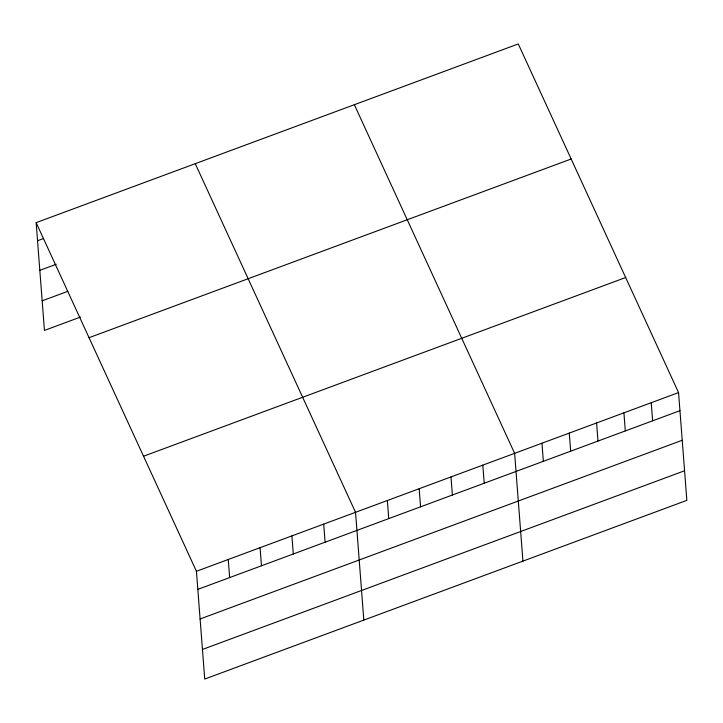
<?xml version="1.0" encoding="UTF-8"?>
<svg xmlns="http://www.w3.org/2000/svg" width="723" height="723" viewBox="0 0 723 723"><rect width="100%" height="100%" fill="white"/><g stroke="black" fill="none" stroke-linecap="round" stroke-linejoin="round"><path stroke-width="1.08" d="M36.15 222.648L518.274 43.949L678.554 392.58L686.85 500.352L204.726 679.051L196.43 571.278L36.15 222.648L44.446 330.42L80.37 317.099M37.542 240.741L43.705 238.463M39.819 270.339L56.24 264.247M42.169 300.822L67.826 291.315M89.046 337.695L571.17 158.997M143.543 456.231L625.666 277.533M196.43 571.278L678.554 392.58M197.822 589.372L679.954 410.682M200.099 618.969L682.223 440.271M202.449 649.453L684.573 470.763M354.351 104.708L514.631 453.339L522.928 561.111M195.255 163.678L355.535 512.309L363.823 620.081M651.233 402.711L652.625 420.804M623.913 412.833L625.305 430.935M596.592 422.964L597.984 441.057M569.272 433.086L570.664 451.188M541.952 443.208L543.344 461.31M482.81 465.133L484.211 483.226M450.998 476.927L452.39 495.02M419.177 488.721L420.569 506.814M387.356 500.515L388.748 518.608M323.714 524.103L325.106 542.196M291.893 535.897L293.285 553.99M260.072 547.691L261.464 565.784M228.251 559.485L229.643 577.578"/></g></svg>
